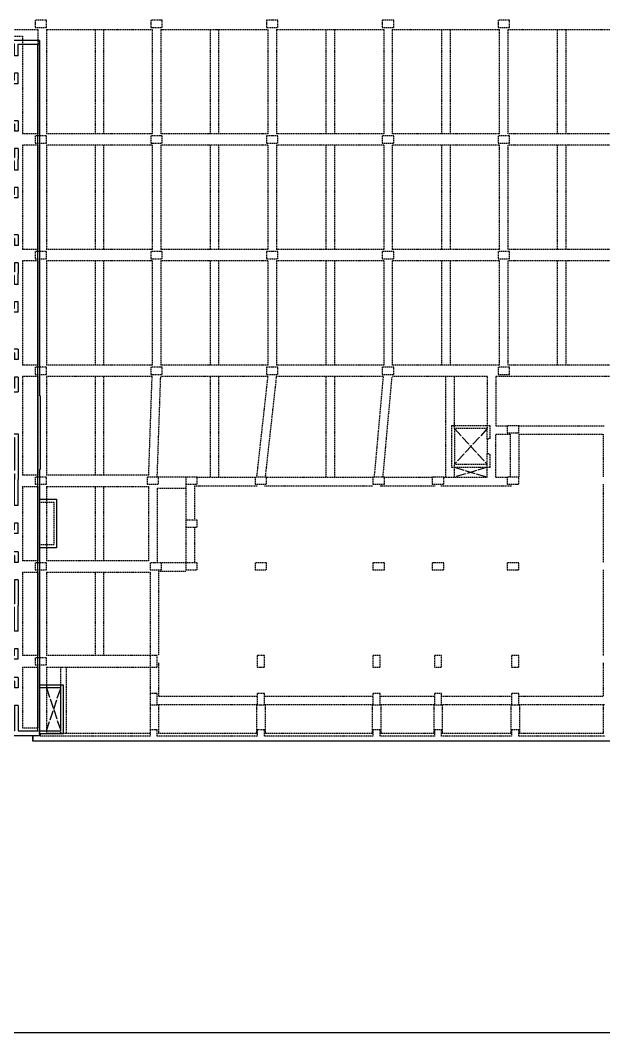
# Model space of a CAD drawing. Header units: millimetres. Extents: x 317501 to 2277231, y -321722 to 1186893.
# Drawn here: x 2023887 to 2064722, y 709518 to 780428 of the extents above; entities that cross this region are included whole.
import ezdxf

# ---------------------------------------------------------------- set-up
doc = ezdxf.new("R2010")
doc.units = ezdxf.units.MM
doc.header["$LTSCALE"] = 57
doc.linetypes.add('XS-지하주차장$0$DDOT', pattern=[14, 12, -1, 0, -1])
doc.linetypes.add('XS-지하주차장$0$HID', pattern=[2.3, 1.5, -0.8])
for name, color, linetype in [('XS-지하주차장$0$AWG', 5, 'XS-지하주차장$0$HID'), ('XS-지하주차장$0$B', 9, 'XS-지하주차장$0$HID'), ('XS-지하주차장$0$DA', 7, 'XS-지하주차장$0$HID'), ('XS-지하주차장$0$DA-PIT', 40, 'Continuous'), ('XS-지하주차장$0$EL7', 7, 'Continuous'), ('XS-지하주차장$0$G', 4, 'XS-지하주차장$0$HID'), ('XS-지하주차장$0$OPEN', 9, 'XS-지하주차장$0$DDOT'), ('XS-지하주차장$0$W1-H', 11, 'XS-지하주차장$0$HID'), ('XS-지하주차장$0$W11', 40, 'Continuous'), ('XS-지하주차장$0$WG', 6, 'XS-지하주차장$0$HID')]:
    doc.layers.add(name, color=color, linetype=linetype)
doc.layers.add('XS-지하주차장$0$DEFPOINT', color=144, linetype='Continuous', plot=False)

# ---------------------------------------------------------------- blocks, each defined once
blk = doc.blocks.new('XS-지하주차장$0$B1-W')
at = {"layer": 'XS-지하주차장$0$W1-H'}
for p, q in [((76500, 50110), (76500, 49610)), ((77300, 50110), (76500, 50110)), ((77300, 49610), (77300, 50110)), ((84600, 50110), (84600, 49610)), ((85400, 50110), (84600, 50110)), ((85400, 49610), (85400, 50110)), ((92700, 50110), (92700, 49610)), ((93500, 50110), (92700, 50110)), ((93500, 49610), (93500, 50110)), ((100800, 50110), (100800, 49610)), ((101600, 50110), (100800, 50110)), ((101600, 49610), (101600, 50110)), ((108900, 50110), (108900, 49610)), ((109700, 50110), (108900, 50110)), ((109700, 49610), (109700, 50110)), ((76500, 49610), (77300, 49610)), ((84600, 49610), (85400, 49610)), ((92700, 49610), (93500, 49610)), ((100800, 49610), (101600, 49610)), ((108900, 49610), (109700, 49610)), ((76805, 48690), (66600, 48690)), ((75315, 48440), (76805, 48440)), ((76805, 48440), (76805, 48690)), ((76500, 42010), (76500, 41510)), ((77300, 42010), (76500, 42010)), ((77300, 41510), (77300, 42010)), ((84600, 42010), (84600, 41510)), ((85400, 42010), (84600, 42010)), ((85400, 41510), (85400, 42010)), ((92700, 42010), (92700, 41510)), ((93500, 42010), (92700, 42010)), ((93500, 41510), (93500, 42010)), ((100800, 42010), (100800, 41510)), ((101600, 42010), (100800, 42010)), ((101600, 41510), (101600, 42010)), ((108900, 42010), (108900, 41510)), ((109700, 42010), (108900, 42010)), ((109700, 41510), (109700, 42010)), ((76500, 41510), (77300, 41510)), ((84600, 41510), (85400, 41510)), ((92700, 41510), (93500, 41510)), ((100800, 41510), (101600, 41510)), ((108900, 41510), (109700, 41510)), ((76500, 33910), (76500, 33410)), ((77300, 33910), (76500, 33910)), ((76500, 33410), (77300, 33410)), ((77300, 33410), (77300, 33910)), ((84600, 33910), (84600, 33410)), ((85400, 33910), (84600, 33910)), ((84600, 33410), (85400, 33410)), ((85400, 33410), (85400, 33910)), ((92700, 33910), (92700, 33410)), ((93500, 33910), (92700, 33910)), ((92700, 33410), (93500, 33410)), ((93500, 33410), (93500, 33910)), ((100800, 33910), (100800, 33410)), ((101600, 33910), (100800, 33910)), ((100800, 33410), (101600, 33410)), ((101600, 33410), (101600, 33910)), ((108900, 33910), (108900, 33410)), ((109700, 33910), (108900, 33910)), ((108900, 33410), (109700, 33410)), ((109700, 33410), (109700, 33910)), ((76500, 25810), (76500, 25310)), ((77300, 25810), (76500, 25810)), ((77300, 25310), (77300, 25810)), ((84600, 25810), (84600, 25310)), ((85400, 25810), (84600, 25810)), ((85400, 25310), (85400, 25810)), ((92700, 25810), (92700, 25310)), ((93500, 25810), (92700, 25810)), ((93500, 25310), (93500, 25810)), ((100800, 25810), (100800, 25310)), ((101600, 25810), (100800, 25810)), ((101600, 25310), (101600, 25810)), ((108900, 25810), (108900, 25310)), ((109700, 25810), (108900, 25810)), ((109700, 25310), (109700, 25810)), ((76500, 25310), (77300, 25310)), ((84600, 25310), (85400, 25310)), ((92700, 25310), (93500, 25310)), ((100800, 25310), (101600, 25310)), ((108900, 25310), (109700, 25310)), ((108350, 21710), (105650, 21710)), ((105650, 21710), (105650, 18810)), ((108150, 21510), (105850, 21510)), ((105850, 21510), (105850, 19010)), ((108150, 20765), (108150, 21510)), ((108350, 20815), (108350, 21710)), ((109550, 21710), (109550, 21210)), ((110350, 21710), (109550, 21710)), ((110350, 21210), (110350, 21710)), ((108200, 20765), (108150, 20765)), ((108350, 20815), (108200, 20765)), ((109550, 21210), (110350, 21210)), ((108150, 19010), (108150, 19755)), ((108200, 19755), (108150, 19755)), ((108350, 19705), (108200, 19755)), ((108350, 18810), (108350, 19705)), ((105650, 18810), (108350, 18810)), ((105850, 19010), (108150, 19010)), ((76500, 18110), (76500, 17610)), ((77300, 18110), (76500, 18110)), ((77300, 17610), (77300, 18110)), ((84350, 18110), (84350, 17610)), ((85150, 18110), (84350, 18110)), ((85150, 17610), (85150, 18110)), ((87050, 18110), (87050, 17610)), ((87850, 18110), (87050, 18110)), ((87850, 17610), (87850, 18110)), ((91900, 18110), (91900, 17610)), ((92700, 18110), (91900, 18110)), ((92700, 17610), (92700, 18110)), ((100150, 18110), (100150, 17610)), ((100950, 18110), (100150, 18110)), ((100950, 17610), (100950, 18110)), ((104300, 18110), (104300, 17610)), ((105100, 18110), (104300, 18110)), ((105100, 17610), (105100, 18110)), ((109550, 18110), (109550, 17610)), ((110350, 18110), (109550, 18110)), ((110350, 17610), (110350, 18110)), ((76500, 17610), (77300, 17610)), ((84350, 17610), (85150, 17610)), ((87050, 17610), (87850, 17610)), ((91900, 17610), (92700, 17610)), ((100150, 17610), (100950, 17610)), ((104300, 17610), (105100, 17610)), ((109550, 17610), (110350, 17610)), ((87050, 15110), (87050, 14610)), ((87850, 15110), (87050, 15110)), ((87850, 14610), (87850, 15110)), ((87050, 14610), (87850, 14610)), ((76500, 12110), (76500, 11610)), ((77300, 12110), (76500, 12110)), ((77300, 11610), (77300, 12110)), ((84550, 12110), (84550, 11610)), ((85350, 12110), (84550, 12110)), ((85350, 11610), (85350, 12110)), ((87050, 12110), (87050, 11610)), ((87850, 12110), (87050, 12110)), ((87850, 11610), (87850, 12110)), ((91900, 12110), (91900, 11610)), ((92700, 12110), (91900, 12110)), ((92700, 11610), (92700, 12110)), ((100150, 12110), (100150, 11610)), ((100950, 12110), (100150, 12110)), ((100950, 11610), (100950, 12110)), ((104300, 12110), (104300, 11610)), ((105100, 12110), (104300, 12110)), ((105100, 11610), (105100, 12110)), ((109550, 12110), (109550, 11610)), ((110350, 12110), (109550, 12110)), ((110350, 11610), (110350, 12110)), ((76500, 11610), (77300, 11610)), ((84550, 11610), (85350, 11610)), ((87050, 11610), (87850, 11610)), ((91900, 11610), (92700, 11610)), ((100150, 11610), (100950, 11610)), ((104300, 11610), (105100, 11610)), ((109550, 11610), (110350, 11610)), ((77300, 5460), (76500, 5460)), ((76500, 5460), (76500, 4960)), ((77300, 4960), (77300, 5460)), ((85050, 5610), (84550, 5610)), ((84550, 5610), (84550, 4810)), ((85050, 4810), (85050, 5610)), ((92550, 5610), (92050, 5610)), ((92050, 5610), (92050, 4810)), ((92550, 4810), (92550, 5610)), ((100650, 5610), (100150, 5610)), ((100150, 5610), (100150, 4810)), ((100650, 4810), (100650, 5610)), ((104950, 5610), (104450, 5610)), ((104450, 5610), (104450, 4810)), ((104950, 4810), (104950, 5610)), ((110350, 5610), (109850, 5610)), ((109850, 5610), (109850, 4810)), ((110350, 4810), (110350, 5610)), ((76500, 4960), (77300, 4960)), ((84550, 4810), (85050, 4810)), ((92050, 4810), (92550, 4810)), ((100150, 4810), (100650, 4810)), ((104450, 4810), (104950, 4810)), ((109850, 4810), (110350, 4810)), ((85050, 2960), (84550, 2960)), ((84550, 2960), (84550, 2160)), ((85050, 2160), (85050, 2960)), ((92550, 2960), (92050, 2960)), ((92050, 2960), (92050, 2160)), ((92550, 2160), (92550, 2960)), ((100650, 2960), (100150, 2960)), ((100150, 2960), (100150, 2160)), ((100650, 2160), (100650, 2960)), ((104950, 2960), (104450, 2960)), ((104450, 2960), (104450, 2160)), ((104950, 2160), (104950, 2960)), ((110350, 2960), (109850, 2960)), ((109850, 2960), (109850, 2160)), ((110350, 2160), (110350, 2960)), ((84550, 2160), (85050, 2160)), ((92050, 2160), (92550, 2160)), ((100150, 2160), (100650, 2160)), ((104450, 2160), (104950, 2160)), ((109850, 2160), (110350, 2160)), ((75315, 350), (76805, 350)), ((76805, 110), (76805, 350)), ((76855, 110), (76805, 110)), ((76855, 110), (76855, -40)), ((85050, 410), (84550, 410)), ((84550, 410), (84550, -40)), ((85050, -40), (85050, 410)), ((92550, 410), (92050, 410)), ((92050, 410), (92050, -40)), ((92550, -40), (92550, 410)), ((100650, 410), (100150, 410)), ((100150, 410), (100150, -40)), ((100650, -40), (100650, 410)), ((104950, 410), (104450, 410)), ((104450, 410), (104450, -40)), ((104950, -40), (104950, 410)), ((110350, 410), (109850, 410)), ((109850, 410), (109850, -40)), ((110350, -40), (110350, 410)), ((76355, 0), (66750, 0)), ((76355, 0), (76355, -390)), ((133350, -390), (76355, -390)), ((84550, -40), (76855, -40)), ((92050, -40), (85050, -40)), ((100150, -40), (92550, -40)), ((104450, -40), (100650, -40)), ((109850, -40), (104950, -40)), ((116350, -40), (110350, -40))]:
    blk.add_line(p, q, dxfattribs=at)
blk = doc.blocks.new('XS-지하주차장$0$104')
at = {"layer": 'XS-지하주차장$0$W11'}
for p, q in [((0, 10205), (24885, 10205)), ((0, 10205), (0, 0)), ((250, 8715), (250, 10065)), ((250, 10065), (24885, 10065)), ((24885, 10265), (30045, 10265)), ((24885, 10265), (24885, 10205)), ((24885, 10065), (48340, 10065)), ((30045, 10265), (30045, 10205)), ((30045, 10205), (48690, 10205)), ((48340, 8715), (48340, 10065)), ((48690, 10205), (48690, -300)), ((1075, 8715), (250, 8715)), ((1075, 8715), (1075, 8465)), ((3025, 8715), (2295, 8715)), ((2295, 8715), (2295, 8465)), ((3025, 8715), (3025, 7675)), ((5615, 8715), (6345, 8715)), ((5615, 8715), (5615, 7675)), ((6345, 8715), (6345, 8465)), ((7565, 8715), (8320, 8715)), ((7565, 8715), (7565, 8465)), ((9075, 8715), (8320, 8715)), ((9075, 8715), (9075, 8465)), ((11025, 8715), (10295, 8715)), ((10295, 8715), (10295, 8465)), ((11025, 8715), (11025, 7675)), ((13615, 8715), (14345, 8715)), ((13615, 8715), (13615, 7675)), ((14345, 8715), (14345, 8465)), ((15565, 8715), (16320, 8715)), ((15565, 8715), (15565, 8465)), ((17075, 8715), (16320, 8715)), ((17075, 8715), (17075, 8465)), ((19025, 8715), (18295, 8715)), ((18295, 8715), (18295, 8465)), ((19025, 8715), (19025, 7675)), ((21615, 8715), (22345, 8715)), ((21615, 8715), (21615, 7675)), ((22345, 8715), (22345, 8465)), ((23565, 8715), (24595, 8715)), ((23565, 8715), (23565, 8465)), ((24595, 6875), (24595, 8715)), ((27545, 8715), (30745, 8715)), ((27545, 7755), (27545, 8715)), ((32575, 8715), (30745, 8715)), ((32575, 8715), (32575, 8465)), ((34525, 8715), (33795, 8715)), ((33795, 8715), (33795, 8465)), ((34525, 8715), (34525, 7105)), ((35815, 8715), (36545, 8715)), ((35815, 8715), (35815, 7105)), ((36545, 8715), (36545, 8465)), ((37765, 8715), (39570, 8715)), ((37765, 8715), (37765, 8465)), ((41375, 8715), (39570, 8715)), ((41375, 8715), (41375, 8465)), ((43325, 8715), (42595, 8715)), ((42595, 8715), (42595, 8465)), ((43325, 8715), (43325, 7105)), ((44615, 8715), (45345, 8715)), ((44615, 8715), (44615, 7105)), ((45345, 8715), (45345, 8465)), ((46565, 8715), (48340, 8715)), ((46565, 8715), (46565, 8465)), ((1075, 8465), (250, 8465)), ((250, 8465), (250, 6350)), ((2775, 8465), (2295, 8465)), ((2775, 8465), (2775, 7425)), ((5865, 8465), (6345, 8465)), ((5865, 8465), (5865, 7425)), ((7565, 8465), (8195, 8465)), ((8195, 8465), (8195, 6350)), ((8445, 8465), (8445, 5550)), ((9075, 8465), (8445, 8465)), ((10775, 8465), (10295, 8465)), ((10775, 8465), (10775, 7425)), ((13865, 8465), (14345, 8465)), ((13865, 8465), (13865, 7425)), ((15565, 8465), (16195, 8465)), ((16195, 8465), (16195, 5550)), ((16445, 8465), (16445, 7675)), ((17075, 8465), (16445, 8465)), ((18775, 8465), (18295, 8465)), ((18775, 8465), (18775, 7425)), ((21865, 8465), (22345, 8465)), ((21865, 8465), (21865, 7425)), ((23565, 8465), (24345, 8465)), ((24345, 8465), (24345, 7675)), ((27795, 8465), (30095, 8465)), ((27795, 7755), (27795, 8465)), ((30095, 3100), (30095, 8465)), ((30345, 3100), (30345, 8465)), ((30345, 8465), (30745, 8465)), ((32575, 8465), (30745, 8465)), ((34275, 8465), (33795, 8465)), ((34275, 8465), (34275, 6855)), ((36065, 8465), (36545, 8465)), ((36065, 8465), (36065, 6855)), ((37765, 8465), (39445, 8465)), ((39445, 8465), (39445, 4200)), ((39695, 8465), (39695, 4200)), ((41375, 8465), (39695, 8465)), ((43075, 8465), (42595, 8465)), ((43075, 8465), (43075, 6855)), ((44865, 8465), (45345, 8465)), ((44865, 8465), (44865, 6855)), ((46565, 8465), (48340, 8465)), ((48340, 8465), (48340, 1265)), ((4195, 7425), (2775, 7425)), ((4320, 7675), (3025, 7675)), ((4195, 5550), (4195, 7425)), ((4320, 7675), (5615, 7675)), ((4445, 7425), (5865, 7425)), ((4445, 6350), (4445, 7425)), ((12195, 7425), (10775, 7425)), ((12320, 7675), (11025, 7675)), ((12195, 6350), (12195, 7425)), ((12320, 7675), (13615, 7675)), ((12445, 6350), (12445, 7425)), ((12445, 7425), (13865, 7425)), ((16445, 7675), (17075, 7675)), ((17075, 7675), (17075, 5550)), ((20195, 7425), (18775, 7425)), ((20320, 7675), (19025, 7675)), ((20195, 6875), (20195, 7425)), ((20320, 7675), (21615, 7675)), ((20995, 7425), (21865, 7425)), ((20995, 7425), (20995, 6875)), ((24345, 7675), (23795, 7675)), ((23795, 7675), (23795, 6875)), ((27545, 7755), (27795, 7755)), ((35170, 7105), (34525, 7105)), ((35170, 7105), (35815, 7105)), ((43970, 7105), (43325, 7105)), ((43970, 7105), (44615, 7105)), ((20195, 6875), (20995, 6875)), ((24595, 6875), (23795, 6875)), ((27545, 6565), (27545, 4900)), ((27545, 6565), (27795, 6565)), ((27795, 4900), (27795, 6565)), ((35045, 6855), (34275, 6855)), ((35045, 4200), (35045, 6855)), ((35295, 6855), (36065, 6855)), ((35295, 4200), (35295, 6855)), ((43845, 6855), (43075, 6855)), ((43845, 4200), (43845, 6855)), ((44095, 6855), (44865, 6855)), ((44095, 4200), (44095, 6855)), ((800, 6350), (250, 6350)), ((800, 6350), (800, 5550)), ((4995, 6350), (4445, 6350)), ((4995, 6350), (4995, 5550)), ((7645, 6350), (8195, 6350)), ((7645, 6350), (7645, 5550)), ((11920, 6350), (12195, 6350)), ((11920, 5550), (11920, 6350)), ((12445, 6350), (12720, 6350)), ((12720, 6350), (12720, 5550)), ((250, 5550), (250, 1565)), ((800, 5550), (250, 5550)), ((4995, 5550), (4195, 5550)), ((7645, 5550), (8445, 5550)), ((11920, 5550), (12720, 5550)), ((16195, 5550), (17075, 5550)), ((24345, 5665), (24345, 1565)), ((24345, 5665), (24595, 5665)), ((24595, 3100), (24595, 5665)), ((27545, 4900), (27795, 4900)), ((35295, 4200), (35045, 4200)), ((39695, 4200), (39445, 4200)), ((44095, 4200), (43845, 4200)), ((24595, 3100), (25595, 3100)), ((24595, 250), (24595, 2850)), ((24595, 2850), (25595, 2850)), ((25595, 3100), (25595, 2850)), ((26705, 3100), (27545, 3100)), ((26705, 3100), (26705, 2850)), ((26705, 2850), (30495, 2850)), ((27545, 3330), (27795, 3330)), ((27545, 3100), (27545, 3330)), ((27795, 3100), (27795, 3330)), ((27795, 3100), (30095, 3100)), ((30345, 3100), (30745, 3100)), ((30495, 250), (30495, 2850)), ((30745, 3100), (30745, 1265)), ((35045, 1265), (35045, 3200)), ((35045, 3200), (35295, 3200)), ((35295, 1265), (35295, 3200)), ((39445, 3200), (39695, 3200)), ((39445, 3200), (39445, 1265)), ((39695, 3200), (39695, 1265)), ((43845, 1265), (43845, 3200)), ((43845, 3200), (44095, 3200)), ((44095, 1265), (44095, 3200)), ((800, 1565), (250, 1565)), ((800, 1565), (800, 765)), ((4995, 1565), (4195, 1565)), ((4195, 1565), (4195, 140)), ((4995, 1565), (4995, 765)), ((8445, 1565), (7645, 1565)), ((7645, 1565), (7645, 765)), ((8445, 1565), (8445, 140)), ((12720, 1565), (11920, 1565)), ((11920, 1565), (11920, 765)), ((12720, 1565), (12720, 765)), ((16995, 1565), (16195, 1565)), ((16195, 1565), (16195, 140)), ((16995, 1565), (16995, 765)), ((20995, 1565), (20195, 1565)), ((20195, 1565), (20195, 140)), ((20995, 1565), (20995, 765)), ((24345, 1565), (23795, 1565)), ((23795, 1565), (23795, 765)), ((800, 765), (250, 765)), ((250, 765), (250, 140)), ((4995, 765), (4445, 765)), ((4445, 765), (4445, 140)), ((8195, 765), (7645, 765)), ((8195, 765), (8195, 140)), ((11920, 765), (12195, 765)), ((12195, 765), (12195, 140)), ((12720, 765), (12445, 765)), ((12445, 765), (12445, 140)), ((16445, 765), (16445, 140)), ((16445, 765), (16995, 765)), ((20995, 765), (20445, 765)), ((20445, 765), (20445, 140)), ((24345, 765), (23795, 765)), ((24345, 765), (24345, 140)), ((30745, 1265), (31990, 1265)), ((30745, 1015), (30745, -160)), ((30745, 1015), (31980, 1015)), ((31990, 1265), (31990, 1015)), ((33700, 1265), (35045, 1265)), ((33700, 1265), (33700, 1015)), ((33700, 1015), (35045, 1015)), ((35045, 1015), (35045, -160)), ((36640, 1265), (35295, 1265)), ((36640, 1015), (35295, 1015)), ((35295, 1015), (35295, -160)), ((36640, 1265), (36640, 1015)), ((39445, 1265), (38350, 1265)), ((38350, 1265), (38350, 1015)), ((39445, 1015), (38350, 1015)), ((39445, 1015), (39445, -160)), ((39695, 1265), (40790, 1265)), ((39695, 1015), (39695, -160)), ((39695, 1015), (40790, 1015)), ((40790, 1265), (40790, 1015)), ((42500, 1265), (43845, 1265)), ((42500, 1265), (42500, 1015)), ((42500, 1015), (43845, 1015)), ((43845, 1015), (43845, -160)), ((45440, 1265), (44095, 1265)), ((45440, 1015), (44095, 1015)), ((44095, 1015), (44095, -160)), ((45440, 1265), (45440, 1015)), ((48340, 1265), (47150, 1265)), ((47150, 1265), (47150, 1015)), ((48340, 1015), (47150, 1015)), ((48340, 1015), (48340, -160)), ((4195, 140), (250, 140)), ((8195, 140), (4445, 140)), ((12195, 140), (8445, 140)), ((16195, 140), (12445, 140)), ((20195, 140), (16445, 140)), ((24345, 140), (20445, 140)), ((24595, 250), (30495, 250)), ((30495, 0), (0, 0)), ((30495, -300), (30495, 0)), ((48690, -300), (30495, -300)), ((35045, -160), (30745, -160)), ((39445, -160), (35295, -160)), ((43845, -160), (39695, -160)), ((48340, -160), (44095, -160))]:
    blk.add_line(p, q, dxfattribs=at)

msp = doc.modelspace()

# ---------------------------------------------------------------- linework, layer by layer
at = {"layer": 'XS-지하주차장$0$AWG'}
for p, q in [((2021271.6, 779307.6), (2024036.6, 779307.6)), ((2024036.6, 779307.6), (2024036.6, 772477.6)), ((2024036.6, 771677.6), (2024036.6, 764377.6)), ((2024036.6, 763577.6), (2024036.6, 756277.6)), ((2024036.6, 755477.6), (2024036.6, 748577.6)), ((2024036.6, 747777.6), (2024036.6, 742577.6)), ((2024036.6, 741777.6), (2024036.6, 735927.6)), ((2024036.6, 735127.6), (2024036.6, 730867.6)), ((2024036.6, 730867.6), (2025121.6, 730867.6))]:
    msp.add_line(p, q, dxfattribs=at)
at = {"layer": 'XS-지하주차장$0$B'}
for p, q in [((2029121.6, 779777.6), (2029121.6, 772477.6)), ((2029721.6, 779777.6), (2029721.6, 772477.6)), ((2037171.6, 779777.6), (2037171.6, 772477.6)), ((2037771.6, 779777.6), (2037771.6, 772477.6)), ((2045271.6, 779777.6), (2045271.6, 772477.6)), ((2045871.6, 779777.6), (2045871.6, 772477.6)), ((2053371.6, 779777.6), (2053371.6, 772477.6)), ((2053971.6, 779777.6), (2053971.6, 772477.6)), ((2061471.6, 779777.6), (2061471.6, 772477.6)), ((2062071.6, 779777.6), (2062071.6, 772477.6)), ((2029121.6, 771677.6), (2029121.6, 764377.6)), ((2029721.6, 771677.6), (2029721.6, 764377.6)), ((2037171.6, 771677.6), (2037171.6, 764377.6)), ((2037771.6, 771677.6), (2037771.6, 764377.6)), ((2045271.6, 771677.6), (2045271.6, 764377.6)), ((2045871.6, 771677.6), (2045871.6, 764377.6)), ((2053371.6, 771677.6), (2053371.6, 764377.6)), ((2053971.6, 771677.6), (2053971.6, 764377.6)), ((2061471.6, 771677.6), (2061471.6, 764377.6)), ((2062071.6, 771677.6), (2062071.6, 764377.6)), ((2029121.6, 763577.6), (2029121.6, 756277.6)), ((2029721.6, 763577.6), (2029721.6, 756277.6)), ((2037171.6, 763577.6), (2037171.6, 756277.6)), ((2037771.6, 763577.6), (2037771.6, 756277.6)), ((2045271.6, 763577.6), (2045271.6, 756277.6)), ((2045871.6, 763577.6), (2045871.6, 756277.6)), ((2053371.6, 763577.6), (2053371.6, 756277.6)), ((2053971.6, 763577.6), (2053971.6, 756277.6)), ((2061471.6, 763577.6), (2061471.6, 756277.6)), ((2062071.6, 763577.6), (2062071.6, 756277.6)), ((2029121.6, 755477.6), (2029121.6, 748577.6)), ((2029721.6, 755477.6), (2029721.6, 748577.6)), ((2037171.6, 755477.6), (2037171.6, 748427.6)), ((2037771.6, 755477.6), (2037771.6, 748427.6)), ((2045271.6, 755477.6), (2045271.6, 748427.6)), ((2045871.6, 755477.6), (2045871.6, 748427.6)), ((2053671.6, 748427.6), (2053671.6, 755477.6)), ((2054271.6, 751827.6), (2054271.6, 755477.6)), ((2054271.6, 748427.6), (2054271.6, 749327.6)), ((2029121.6, 747777.6), (2029121.6, 742577.6)), ((2029721.6, 747777.6), (2029721.6, 742577.6)), ((2029121.6, 741777.6), (2029121.6, 735927.6)), ((2029721.6, 741777.6), (2029721.6, 735927.6)), ((2026721.6, 730477.6), (2026721.6, 735127.6)), ((2027121.6, 730477.6), (2027121.6, 735127.6))]:
    msp.add_line(p, q, dxfattribs=at)
at = {"layer": 'XS-지하주차장$0$DA', "linetype": 'Continuous'}
for points in [[(2025226.6, 730467.6), (2026921.6, 730467.6), (2026921.6, 733867.6), (2025226.6, 733867.6)], [(2026721.6, 733667.6), (2025226.6, 733667.6)], [(2025226.6, 730667.6), (2026721.6, 730667.6), (2026721.6, 733667.6)]]:
    msp.add_lwpolyline(points, dxfattribs=at)
at = {"layer": 'XS-지하주차장$0$DA-PIT', "linetype": 'Continuous'}
msp.add_lwpolyline([(2025226.6, 746877.6), (2026426.6, 746877.6), (2026426.6, 743477.6), (2025226.6, 743477.6)], dxfattribs=at)
at = {"layer": 'XS-지하주차장$0$DA-PIT', "linetype": 'XS-지하주차장$0$HID'}
msp.add_lwpolyline([(2025226.6, 746677.6), (2026226.6, 746677.6), (2026226.6, 743677.6), (2025226.6, 743677.6)], dxfattribs=at)
at = {"layer": 'XS-지하주차장$0$DEFPOINT'}
msp.add_lwpolyline([(1912921.6, 709517.6), (1912921.6, 904517.6), (2136901.6, 904517.6), (2136901.6, 709517.6)], close=True, dxfattribs=at)
at = {"layer": 'XS-지하주차장$0$EL7'}
msp.add_lwpolyline([(2081771.6, 730317.6), (2081771.6, 729927.6), (2024776.6, 729927.6), (2024776.6, 730317.6)], dxfattribs=at)
at = {"layer": 'XS-지하주차장$0$G'}
for p, q in [((2021271.6, 779777.6), (2025121.6, 779777.6)), ((2025121.6, 779777.6), (2025121.6, 772477.6)), ((2025721.6, 779777.6), (2033121.6, 779777.6)), ((2025721.6, 779777.6), (2025721.6, 772477.6)), ((2033121.6, 779777.6), (2033121.6, 772477.6)), ((2033721.6, 779777.6), (2041221.6, 779777.6)), ((2033721.6, 779777.6), (2033721.6, 772477.6)), ((2041221.6, 779777.6), (2041221.6, 772477.6)), ((2041821.6, 779777.6), (2041821.6, 772477.6)), ((2041821.6, 779777.6), (2049321.6, 779777.6)), ((2049321.6, 779777.6), (2049321.6, 772477.6)), ((2049921.6, 779777.6), (2049921.6, 772477.6)), ((2049921.6, 779777.6), (2057421.6, 779777.6)), ((2057421.6, 772477.6), (2057421.6, 779777.6)), ((2058021.6, 779777.6), (2065521.6, 779777.6)), ((2058021.6, 772477.6), (2058021.6, 779777.6)), ((2025121.6, 772477.6), (2024036.6, 772477.6)), ((2033121.6, 772477.6), (2025721.6, 772477.6)), ((2041221.6, 772477.6), (2033721.6, 772477.6)), ((2049321.6, 772477.6), (2041821.6, 772477.6)), ((2057421.6, 772477.6), (2049921.6, 772477.6)), ((2065521.6, 772477.6), (2058021.6, 772477.6)), ((2025121.6, 771677.6), (2024036.6, 771677.6)), ((2025121.6, 771677.6), (2025121.6, 764377.6)), ((2033121.6, 771677.6), (2025721.6, 771677.6)), ((2025721.6, 771677.6), (2025721.6, 764377.6)), ((2033121.6, 771677.6), (2033121.6, 764377.6)), ((2033721.6, 771677.6), (2033721.6, 764377.6)), ((2041221.6, 771677.6), (2033721.6, 771677.6)), ((2041221.6, 771677.6), (2041221.6, 764377.6)), ((2041821.6, 771677.6), (2041821.6, 764377.6)), ((2049321.6, 771677.6), (2041821.6, 771677.6)), ((2049321.6, 771677.6), (2049321.6, 764377.6)), ((2049921.6, 771677.6), (2049921.6, 764377.6)), ((2057421.6, 771677.6), (2049921.6, 771677.6)), ((2057421.6, 764377.6), (2057421.6, 771677.6)), ((2065521.6, 771677.6), (2058021.6, 771677.6)), ((2058021.6, 764377.6), (2058021.6, 771677.6)), ((2025121.6, 764377.6), (2024036.6, 764377.6)), ((2033121.6, 764377.6), (2025721.6, 764377.6)), ((2041221.6, 764377.6), (2033721.6, 764377.6)), ((2049321.6, 764377.6), (2041821.6, 764377.6)), ((2057421.6, 764377.6), (2049921.6, 764377.6)), ((2065521.6, 764377.6), (2058021.6, 764377.6)), ((2025121.6, 763577.6), (2024036.6, 763577.6)), ((2025121.6, 763577.6), (2025121.6, 756277.6)), ((2033121.6, 763577.6), (2025721.6, 763577.6)), ((2025721.6, 763577.6), (2025721.6, 756277.6)), ((2033121.6, 763577.6), (2033121.6, 756277.6)), ((2033721.6, 763577.6), (2033721.6, 756277.6)), ((2041221.6, 763577.6), (2033721.6, 763577.6)), ((2041221.6, 763577.6), (2041221.6, 756277.6)), ((2041821.6, 763577.6), (2041821.6, 756277.6)), ((2049321.6, 763577.6), (2041821.6, 763577.6)), ((2049321.6, 763577.6), (2049321.6, 756277.6)), ((2049921.6, 763577.6), (2049921.6, 756277.6)), ((2057421.6, 763577.6), (2049921.6, 763577.6)), ((2057421.6, 756277.6), (2057421.6, 763577.6)), ((2065521.6, 763577.6), (2058021.6, 763577.6)), ((2058021.6, 756277.6), (2058021.6, 763577.6)), ((2025121.6, 756277.6), (2024036.6, 756277.6)), ((2033121.6, 756277.6), (2025721.6, 756277.6)), ((2041221.6, 756277.6), (2033721.6, 756277.6)), ((2049321.6, 756277.6), (2041821.6, 756277.6)), ((2057421.6, 756277.6), (2049921.6, 756277.6)), ((2065521.6, 756277.6), (2058021.6, 756277.6)), ((2025121.6, 755477.6), (2024036.6, 755477.6)), ((2025121.6, 755477.6), (2025121.6, 748577.6)), ((2033116.2, 755477.6), (2025721.6, 755477.6)), ((2025721.6, 755477.6), (2025721.6, 748577.6)), ((2032876.6, 748577.6), (2033116.2, 755477.6)), ((2033471.8, 748427.6), (2033716.6, 755477.6)), ((2041203.1, 755477.6), (2033716.6, 755477.6)), ((2041203.1, 755477.6), (2040419.8, 748427.6)), ((2041806.8, 755477.6), (2041023.5, 748427.6)), ((2049306.9, 755477.6), (2041806.8, 755477.6)), ((2048670.4, 748427.6), (2049306.9, 755477.6)), ((2049272.8, 748427.6), (2049909.3, 755477.6)), ((2056571.6, 755477.6), (2049909.3, 755477.6)), ((2056571.6, 755477.6), (2056571.6, 751827.6)), ((2065489.7, 755477.6), (2057171.6, 755477.6)), ((2057171.6, 755477.6), (2057171.6, 752027.6)), ((2057171.6, 752027.6), (2057971.6, 752027.6)), ((2058771.6, 752027.6), (2064771.6, 752027.6)), ((2056571.6, 751082.6), (2056571.6, 750072.6)), ((2057171.6, 751427.6), (2058171.6, 751427.6)), ((2057171.6, 748427.6), (2057171.6, 751427.6)), ((2058171.6, 751427.6), (2058171.6, 748427.6)), ((2058771.6, 751427.6), (2058771.6, 748427.6)), ((2058771.6, 751427.6), (2064671.6, 751427.6)), ((2064671.6, 751427.6), (2064671.6, 748427.6)), ((2056571.6, 748427.6), (2056571.6, 749327.6)), ((2025121.6, 748577.6), (2024036.6, 748577.6)), ((2032876.6, 748577.6), (2025721.6, 748577.6)), ((2035471.6, 748427.6), (2033571.6, 748427.6)), ((2036271.6, 748427.6), (2040321.6, 748427.6)), ((2041121.6, 748427.6), (2048571.6, 748427.6)), ((2049371.6, 748427.6), (2052721.6, 748427.6)), ((2053521.6, 748427.6), (2056571.6, 748427.6)), ((2057171.6, 748427.6), (2057971.6, 748427.6)), ((2024036.6, 747777.6), (2025121.6, 747777.6)), ((2025121.6, 747777.6), (2025121.6, 742577.6)), ((2025721.6, 747777.6), (2032871.6, 747777.6)), ((2025721.6, 747777.6), (2025721.6, 742577.6)), ((2032871.6, 747777.6), (2032871.6, 742577.6)), ((2033471.6, 747627.6), (2033471.6, 742427.6)), ((2035471.6, 747627.6), (2033471.6, 747627.6)), ((2035471.6, 747927.6), (2035471.6, 745427.6)), ((2036071.6, 747827.6), (2036071.6, 745427.6)), ((2036071.6, 747827.6), (2040471.6, 747827.6)), ((2040971.6, 747827.6), (2048571.6, 747827.6)), ((2049071.6, 747827.6), (2052921.6, 747827.6)), ((2053321.6, 747827.6), (2058271.6, 747827.6)), ((2064671.6, 747927.6), (2064671.6, 742427.6)), ((2035471.6, 744927.6), (2035471.6, 742427.6)), ((2036071.6, 744927.6), (2036071.6, 742427.6)), ((2025121.6, 742577.6), (2024036.6, 742577.6)), ((2032871.6, 742577.6), (2025721.6, 742577.6)), ((2024036.6, 741777.6), (2025121.6, 741777.6)), ((2025121.6, 741777.6), (2025121.6, 735927.6)), ((2025721.6, 741777.6), (2032971.6, 741777.6)), ((2025721.6, 741777.6), (2025721.6, 735927.6)), ((2032971.6, 741777.6), (2032971.6, 735927.6)), ((2033571.6, 741827.6), (2033571.6, 735927.6)), ((2035471.6, 741827.6), (2033571.6, 741827.6)), ((2035471.6, 742427.6), (2033771.6, 742427.6)), ((2064671.6, 741927.6), (2064671.6, 735927.6)), ((2025121.6, 735927.6), (2024036.6, 735927.6)), ((2032971.6, 735927.6), (2025721.6, 735927.6)), ((2033571.6, 735427.6), (2033571.6, 733077.6)), ((2064671.6, 735427.6), (2064671.6, 733077.6)), ((2024036.6, 735127.6), (2025121.6, 735127.6)), ((2025121.6, 735127.6), (2025121.6, 730867.6)), ((2025721.6, 735127.6), (2032971.6, 735127.6)), ((2025721.6, 735127.6), (2025721.6, 730477.6)), ((2032971.6, 735127.6), (2032971.6, 733277.6)), ((2040471.6, 733077.6), (2033571.6, 733077.6)), ((2048571.6, 733077.6), (2040971.6, 733077.6)), ((2052871.6, 733077.6), (2049071.6, 733077.6)), ((2058271.6, 733077.6), (2053371.6, 733077.6)), ((2064671.6, 733077.6), (2058771.6, 733077.6)), ((2032971.6, 732477.6), (2032971.6, 730727.6)), ((2040471.6, 732477.6), (2033471.6, 732477.6)), ((2033571.6, 732477.6), (2033571.6, 730477.6)), ((2040421.6, 732477.6), (2040421.6, 730477.6)), ((2048571.6, 732477.6), (2040971.6, 732477.6)), ((2041021.6, 732477.6), (2041021.6, 730477.6)), ((2048521.6, 732477.6), (2048521.6, 730477.6)), ((2052871.6, 732477.6), (2049071.6, 732477.6)), ((2049121.6, 732477.6), (2049121.6, 730477.6)), ((2052821.6, 732477.6), (2052821.6, 730477.6)), ((2058271.6, 732477.6), (2053371.6, 732477.6)), ((2053421.6, 732477.6), (2053421.6, 730477.6)), ((2058221.6, 732477.6), (2058221.6, 730477.6)), ((2064771.6, 732477.6), (2058771.6, 732477.6)), ((2058821.6, 732477.6), (2058821.6, 730477.6)), ((2064671.6, 732477.6), (2064671.6, 730477.6))]:
    msp.add_line(p, q, dxfattribs=at)
at = {"layer": 'XS-지하주차장$0$OPEN'}
for p, q in [((2056571.6, 751827.6), (2054271.6, 749327.6)), ((2054271.6, 751827.6), (2056571.6, 749327.6)), ((2056571.6, 749127.6), (2054271.6, 748427.6)), ((2054271.6, 749127.6), (2056571.6, 748427.6))]:
    msp.add_line(p, q, dxfattribs=at)
for points in [[(2025721.6, 730667.6), (2026721.6, 733667.6)], [(2025721.6, 733667.6), (2026721.6, 730667.6)]]:
    msp.add_lwpolyline(points, dxfattribs=at)
at = {"layer": 'XS-지하주차장$0$WG'}
for p, q in [((2032971.6, 730477.6), (2025721.6, 730477.6)), ((2040421.6, 730477.6), (2033571.6, 730477.6)), ((2048521.6, 730477.6), (2041021.6, 730477.6)), ((2052821.6, 730477.6), (2049121.6, 730477.6)), ((2058221.6, 730477.6), (2053421.6, 730477.6)), ((2064671.6, 730477.6), (2058821.6, 730477.6))]:
    msp.add_line(p, q, dxfattribs=at)

# ---------------------------------------------------------------- block references
at = {"layer": 'XS-지하주차장$0$W1-H'}
msp.add_blockref('XS-지하주차장$0$B1-W', (1948421.6, 730317.6), dxfattribs=at)
at = {"layer": 'XS-지하주차장$0$W11', "rotation": 270}
msp.add_blockref('XS-지하주차장$0$104', (2015021.6, 779007.6), dxfattribs=at)

doc.saveas('drawing.dxf')
